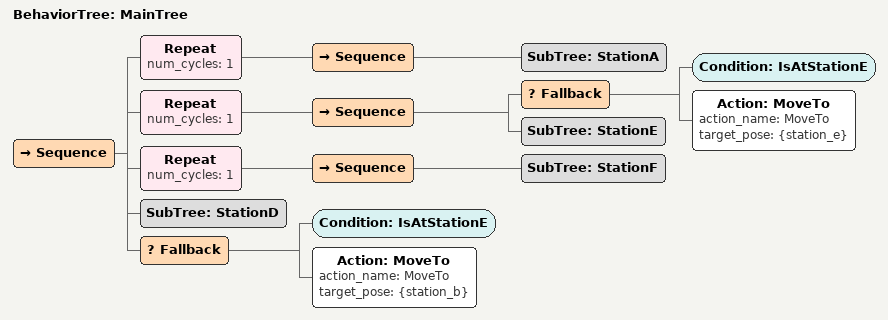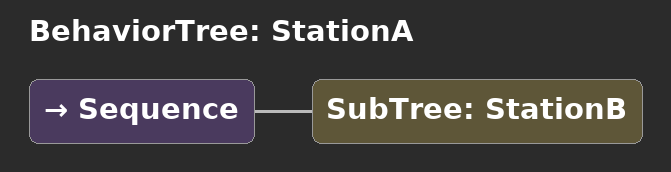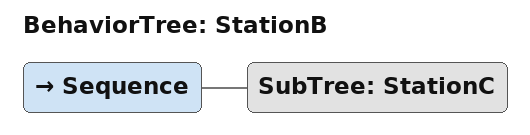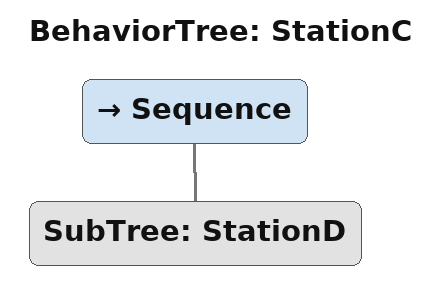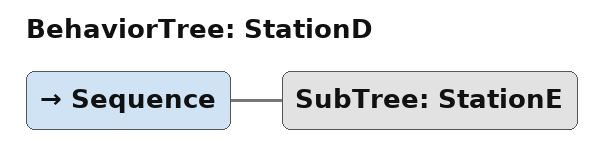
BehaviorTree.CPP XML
<root main_tree_to_execute="MainTree">
    <BehaviorTree ID="MainTree">
        <Sequence>
           ; Visit StationA
            <Repeat num_cycles="1">
                <Sequence>
                    <SubTree ID="StationA" />
                </Sequence>
            </Repeat>

            ; Visit StationE
            <Repeat num_cycles="1">
                <Sequence>
                    <Fallback>
                        <Condition ID="IsAtStationE" />
                        <Action ID="MoveTo" action_name="MoveTo" target_pose="{station_e}" />
                    </Fallback>
                    <SubTree ID="StationE" />
                </Sequence>
            </Repeat>

            ; Visit StationF
            <Repeat num_cycles="1">
                <Sequence>
                    <SubTree ID="StationF" />
                </Sequence>
            </Repeat>

            ; Visit StationD
            <SubTree ID="StationD" />

            ; If StationE cannot be reached, go to StationB
            <Fallback>
                <Condition ID="IsAtStationE" />
                <Action ID="MoveTo" action_name="MoveTo" target_pose="{station_b}" />
            </Fallback>
        </Sequence>
    </BehaviorTree>

    <BehaviorTree ID="StationA">
        <Sequence>
            <SubTree ID="StationB" />
        </Sequence>
    </BehaviorTree>

    <BehaviorTree ID="StationB">
        <Sequence>
            <SubTree ID="StationC" />
        </Sequence>
    </BehaviorTree>

    <BehaviorTree ID="StationC">
        <Sequence>
            <SubTree ID="StationD" />
        </Sequence>
    </BehaviorTree>

    <BehaviorTree ID="StationD">
        <Sequence>
            <SubTree ID="StationE" />
        </Sequence>
    </BehaviorTree>

</root>
